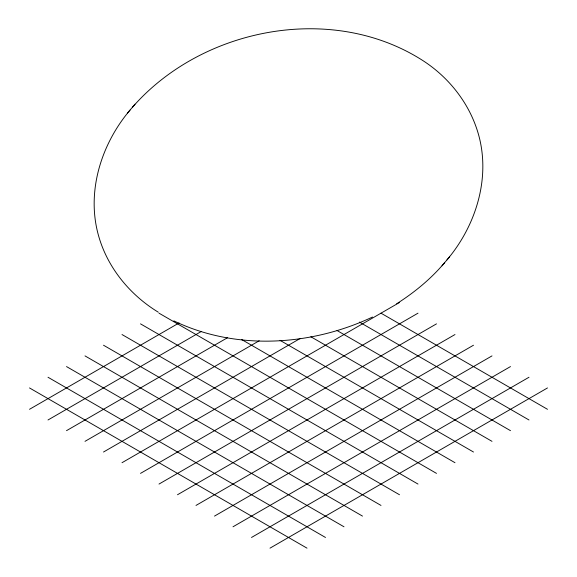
<?xml version="1.0" encoding="UTF-8"?>
<svg xmlns="http://www.w3.org/2000/svg" width="577" height="577" viewBox="0 0 577 577"><rect width="100%" height="100%" fill="white"/><g stroke="black" fill="none" stroke-linecap="round" stroke-linejoin="round"><path stroke-width="0.87" d="M130.02 110.113C101.386 143.889 86.355 191.153 98.278 234.731C107.106 267.252 129.738 294.797 158.3 312.207M446.98 259.895C475.614 226.119 490.645 178.856 478.722 135.278C470.168 104.084 449.072 77.138 421.859 59.936C329.142 1.219 195.459 29.059 127.452 113.2M132.364 107.344L134.982 104.199M396.666 303.762C414.481 292.424 431.012 278.85 444.636 262.665M442.018 265.809L449.548 256.808M29.506 409.302L179.043 322.969M48.006 419.984L201.395 331.422M66.506 430.666L227.605 337.653M85.007 441.34L259.21 340.769M103.507 452.022L300.062 338.54M122.007 462.704L399.5 302.492M140.5 473.385L418 313.174M159 484.067L436.5 323.856M177.5 494.749L454.993 334.537M196 505.43L473.493 345.219M214.5 516.105L491.993 355.901M233 526.787L510.494 366.575M251.5 537.468L528.994 377.257M270 548.15L547.494 387.939M372.49 317.033C310.974 346.012 235.935 350.802 173.828 320.862M381 313.174L547.494 409.302M359.413 322.074L528.994 419.984M337.062 330.534L510.494 430.666M310.852 336.759L491.993 441.34M280.018 340.322L473.493 452.022M241.482 339.435L454.993 462.704M159 313.174L436.5 473.385M140.5 323.856L418 484.067M122.007 334.537L399.5 494.749M103.507 345.219L381 505.43M85.007 355.901L362.5 516.105M66.506 366.575L344 526.787M48.006 377.257L325.5 537.468M29.506 387.939L307 548.15"/></g></svg>
